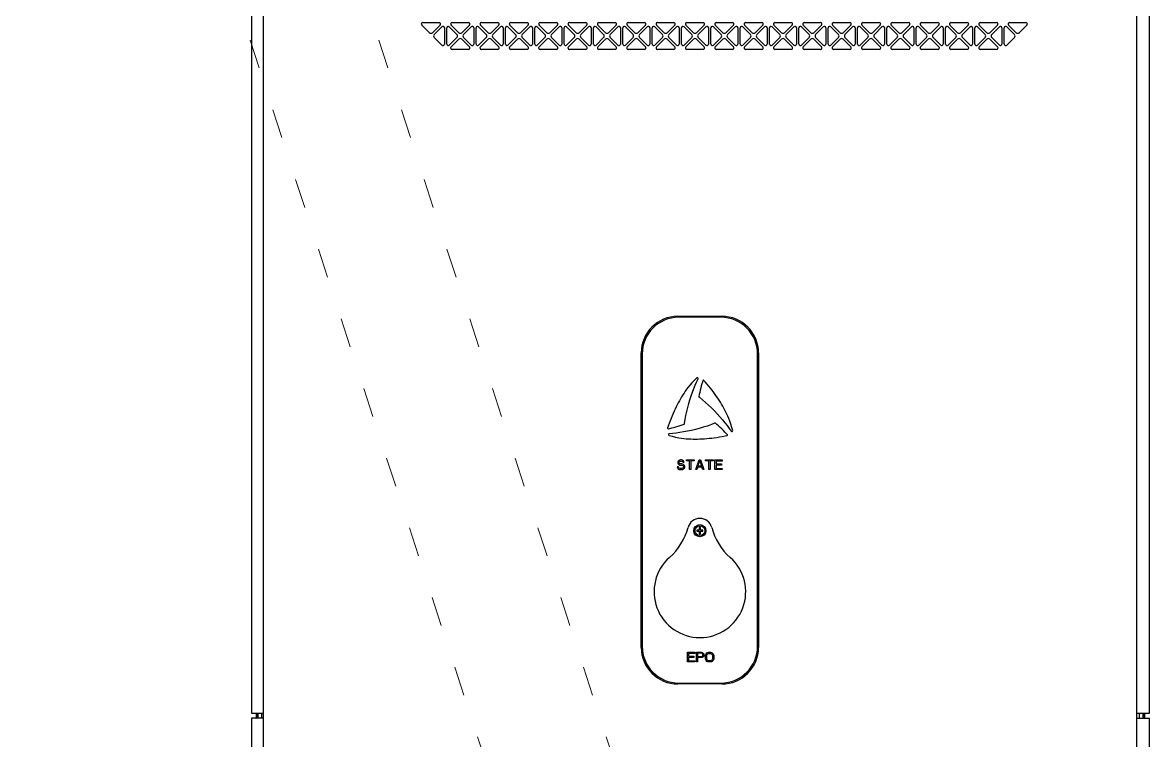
# Model space of a CAD drawing. Extents: x 59521 to 184406, y -1257 to 56672.
# Drawn here: x 68149 to 69070, y 19152 to 19740 of the extents above; entities that cross this region are included whole.
import ezdxf

# ---------------------------------------------------------------- set-up
doc = ezdxf.new("R2010")
doc.units = 0
doc.header["$MEASUREMENT"] = 0
doc.linetypes.add('ACAD_ISO03W100', pattern=[30, 12, -18])
doc.layers.get('0').update_dxf_attribs({"linetype": 'CONTINUOUS'})
for name, color, linetype in [('2401-01089_0', 7, 'CONTINUOUS'), ('4208-10637_0', 7, 'CONTINUOUS'), ('4208-10658_0', 7, 'CONTINUOUS'), ('4212-KH011_041_0', 7, 'CONTINUOUS'), ('4212-KH012_041_0', 7, 'CONTINUOUS'), ('4215-12653_3_0', 7, 'CONTINUOUS'), ('4215-12655_1_0', 7, 'CONTINUOUS'), ('4215-12661_1_0', 7, 'CONTINUOUS'), ('WANGKONG_0', 7, 'CONTINUOUS')]:
    doc.layers.add(name, color=color, linetype=linetype)
doc.layers.add('THICK', color=7, linetype='CONTINUOUS', lineweight=0)

# ---------------------------------------------------------------- blocks, each defined once
blk = doc.blocks.new('ju77')
at = {"layer": '2401-01089_0', "color": 87, "linetype": 'Continuous'}
for p, q in [((-42.54, -404.5), (-42.54, -405.5)), ((-40.54, -404.5), (-42.54, -404.5)), ((-42.54, -405.5), (-40.54, -405.5)), ((-40.54, -402.5), (-40.54, -404.5)), ((-39.54, -402.5), (-40.54, -402.5)), ((-40.54, -405.5), (-40.54, -407.5)), ((-39.54, -404.5), (-39.54, -402.5)), ((-37.54, -404.5), (-39.54, -404.5)), ((-39.54, -407.5), (-39.54, -405.5)), ((-39.54, -405.5), (-37.54, -405.5)), ((-37.54, -405.5), (-37.54, -404.5)), ((-40.54, -407.5), (-39.54, -407.5))]:
    blk.add_line(p, q, dxfattribs=at)
for radius in [5, 4]:
    blk.add_circle((-40.04, -405), radius, dxfattribs=at)
at = {"layer": '4208-10637_0', "color": 87, "linetype": 'Continuous'}
for centre, radius, start, end in [((-40.04, -405), 10, 15.03298, 164.96702), ((-97.99, -389.44), 50, 311.47146, 344.96702), ((17.91, -389.44), 50, 195.03298, 228.52854), ((-40.04, -455), 37.5, 131.47146, 48.52854)]:
    blk.add_arc(centre, radius, start, end, dxfattribs=at)
at = {"layer": '4208-10658_0', "color": 87, "linetype": 'Continuous'}
for p, q in [((-22.84, -230.3), (-57.24, -230.3)), ((-87.24, -260.3), (-87.24, -499.7)), ((7.16, -499.7), (7.16, -260.3)), ((-46.53, -283.88), (-48.24, -285.83)), ((-44.55, -281.84), (-46.53, -283.88)), ((-42.58, -280), (-44.55, -281.84)), ((-43.86, -285.92), (-42.7, -283.3)), ((-42.7, -283.3), (-41.51, -280.82)), ((-38.38, -284.85), (-38.85, -286.54)), ((-37.91, -283.3), (-38.38, -284.85)), ((-37.55, -282.17), (-37.91, -283.3)), ((-35.65, -283.2), (-36.69, -282)), ((-34.17, -284.95), (-35.65, -283.2)), ((-32.73, -286.68), (-34.17, -284.95)), ((-54, -293.87), (-54.96, -295.42)), ((-53.01, -292.33), (-54, -293.87)), ((-51.97, -290.79), (-53.01, -292.33)), ((-50.87, -289.23), (-51.97, -290.79)), ((-49.65, -287.6), (-50.87, -289.23)), ((-48.24, -285.83), (-49.65, -287.6)), ((-48.18, -297.84), (-47.17, -294.71)), ((-47.17, -294.71), (-46.1, -291.64)), ((-46.1, -291.64), (-45, -288.72)), ((-45, -288.72), (-43.86, -285.92)), ((-40.53, -293.65), (-40.81, -295.09)), ((-40.15, -291.85), (-40.53, -293.65)), ((-39.74, -290.07), (-40.15, -291.85)), ((-39.31, -288.28), (-39.74, -290.07)), ((-38.85, -286.54), (-39.31, -288.28)), ((-31.36, -288.39), (-32.73, -286.68)), ((-30.03, -290.08), (-31.36, -288.39)), ((-28.76, -291.75), (-30.03, -290.08)), ((-27.55, -293.4), (-28.76, -291.75)), ((-26.38, -295.03), (-27.55, -293.4)), ((-59.43, -303.64), (-60.28, -305.41)), ((-58.57, -301.91), (-59.43, -303.64)), ((-57.7, -300.23), (-58.57, -301.91)), ((-56.81, -298.59), (-57.7, -300.23)), ((-55.89, -296.99), (-56.81, -298.59)), ((-54.96, -295.42), (-55.89, -296.99)), ((-49.98, -304.22), (-49.12, -301.02)), ((-49.12, -301.02), (-48.18, -297.84)), ((-40.63, -295.58), (-40.32, -295.83)), ((-40.32, -295.83), (-37.85, -297.85)), ((-37.85, -297.85), (-35.35, -300)), ((-35.35, -300), (-32.92, -302.23)), ((-32.92, -302.23), (-30.5, -304.55)), ((-25.27, -296.65), (-26.38, -295.03)), ((-24.21, -298.26), (-25.27, -296.65)), ((-23.19, -299.86), (-24.21, -298.26)), ((-22.22, -301.45), (-23.19, -299.86)), ((-21.28, -303.04), (-22.22, -301.45)), ((-20.39, -304.64), (-21.28, -303.04)), ((-63.54, -313.04), (-64.34, -315.08)), ((-62.74, -311.05), (-63.54, -313.04)), ((-61.93, -309.12), (-62.74, -311.05)), ((-61.11, -307.24), (-61.93, -309.12)), ((-60.28, -305.41), (-61.11, -307.24)), ((-52.11, -313.93), (-51.49, -310.7)), ((-51.49, -310.7), (-50.78, -307.47)), ((-50.78, -307.47), (-49.98, -304.22)), ((-30.5, -304.55), (-28.16, -306.89)), ((-28.16, -306.89), (-25.88, -309.29)), ((-25.88, -309.29), (-23.67, -311.73)), ((-23.67, -311.73), (-21.54, -314.2)), ((-19.53, -306.24), (-20.39, -304.64)), ((-18.69, -307.87), (-19.53, -306.24)), ((-17.87, -309.54), (-18.69, -307.87)), ((-17.07, -311.27), (-17.87, -309.54)), ((-16.27, -313.14), (-17.07, -311.27)), ((-15.45, -315.25), (-16.27, -313.14)), ((-65.89, -319.35), (-66.41, -320.85)), ((-65.12, -317.19), (-65.89, -319.35)), ((-65.83, -321.51), (-64.68, -321.26)), ((-64.34, -315.08), (-65.12, -317.19)), ((-64.68, -321.26), (-63.1, -320.89)), ((-63.1, -320.89), (-61.4, -320.45)), ((-61.4, -320.45), (-59.67, -319.98)), ((-59.67, -319.98), (-57.9, -319.46)), ((-57.9, -319.46), (-56.15, -318.93)), ((-56.15, -318.93), (-54.4, -318.35)), ((-54.4, -318.35), (-53.01, -317.87)), ((-52.68, -317.47), (-52.62, -317.08)), ((-52.62, -317.08), (-52.11, -313.93)), ((-43.72, -322.1), (-46.95, -322.88)), ((-40.53, -321.26), (-43.72, -322.1)), ((-37.31, -320.32), (-40.53, -321.26)), ((-34.16, -319.32), (-37.31, -320.32)), ((-31.05, -318.24), (-34.16, -319.32)), ((-28.07, -317.11), (-31.05, -318.24)), ((-27.7, -316.96), (-28.07, -317.11)), ((-26.07, -318.01), (-27.18, -317.05)), ((-24.7, -319.24), (-26.07, -318.01)), ((-23.36, -320.49), (-24.7, -319.24)), ((-22.03, -321.76), (-23.36, -320.49)), ((-20.76, -323.02), (-22.03, -321.76)), ((-21.54, -314.2), (-19.57, -316.6)), ((-19.57, -316.6), (-17.71, -319)), ((-17.71, -319), (-16.02, -321.31)), ((-16.02, -321.31), (-14.47, -323.58)), ((-14.61, -317.71), (-15.45, -315.25)), ((-13.84, -320.44), (-14.61, -317.71)), ((-13.22, -323.06), (-13.84, -320.44)), ((-65.2, -326.96), (-62.62, -327.74)), ((-62.28, -325.41), (-65.03, -325.62)), ((-62.62, -327.74), (-59.86, -328.43)), ((-59.44, -325.1), (-62.28, -325.41)), ((-59.86, -328.43), (-57.32, -328.94)), ((-56.43, -324.69), (-59.44, -325.1)), ((-57.32, -328.94), (-55.08, -329.28)), ((-53.36, -324.18), (-56.43, -324.69)), ((-55.08, -329.28), (-53.06, -329.52)), ((-50.16, -323.58), (-53.36, -324.18)), ((-53.06, -329.52), (-51.16, -329.69)), ((-51.16, -329.69), (-49.31, -329.82)), ((-46.95, -322.88), (-50.16, -323.58)), ((-49.31, -329.82), (-47.48, -329.91)), ((-47.48, -329.91), (-45.66, -329.96)), ((-45.66, -329.96), (-43.83, -329.99)), ((-43.83, -329.99), (-41.98, -329.98)), ((-41.98, -329.98), (-40.12, -329.93)), ((-40.12, -329.93), (-38.23, -329.85)), ((-38.23, -329.85), (-36.3, -329.73)), ((-36.3, -329.73), (-34.34, -329.57)), ((-34.34, -329.57), (-32.34, -329.38)), ((-32.34, -329.38), (-30.31, -329.15)), ((-30.31, -329.15), (-28.23, -328.89)), ((-28.23, -328.89), (-26.1, -328.59)), ((-26.1, -328.59), (-23.94, -328.25)), ((-23.94, -328.25), (-21.72, -327.88)), ((-21.72, -327.88), (-19.46, -327.47)), ((-19.53, -324.28), (-20.76, -323.02)), ((-18.42, -325.46), (-19.53, -324.28)), ((-19.46, -327.47), (-17.9, -327.16)), ((-17.63, -326.34), (-18.42, -325.46)), ((-57.91, -348.19), (-58.08, -348.87)), ((-58.08, -348.87), (-58.08, -349.55)), ((-58.08, -349.55), (-57.91, -350.23)), ((-57.25, -347.51), (-57.91, -348.19)), ((-57.91, -350.23), (-57.25, -350.91)), ((-56.58, -347.17), (-57.25, -347.51)), ((-57.08, -349.04), (-56.91, -348.53)), ((-57.08, -349.38), (-57.08, -349.04)), ((-56.91, -349.89), (-57.08, -349.38)), ((-56.91, -348.53), (-56.41, -348.19)), ((-56.41, -350.23), (-56.91, -349.89)), ((-55.91, -347), (-56.58, -347.17)), ((-56.41, -348.19), (-55.91, -348.02)), ((-55.91, -350.4), (-56.41, -350.23)), ((-55.08, -347), (-55.91, -347)), ((-55.91, -348.02), (-54.91, -348.02)), ((-54.25, -347.17), (-55.08, -347)), ((-54.91, -348.02), (-54.41, -348.19)), ((-54.41, -348.19), (-54.08, -348.53)), ((-53.58, -347.68), (-54.25, -347.17)), ((-54.08, -348.53), (-53.91, -348.87)), ((-53.91, -348.87), (-52.91, -348.87)), ((-53.08, -348.36), (-53.58, -347.68)), ((-52.91, -348.87), (-53.08, -348.36)), ((-51.08, -347.85), (-51.08, -347)), ((-51.08, -347), (-44.75, -347)), ((-48.41, -347.85), (-51.08, -347.85)), ((-48.41, -355), (-48.41, -347.85)), ((-47.41, -347.85), (-47.41, -355)), ((-44.75, -347.85), (-47.41, -347.85)), ((-44.75, -347), (-44.75, -347.85)), ((-43.41, -355), (-40.75, -347)), ((-41.58, -352.28), (-40.08, -347.68)), ((-40.75, -347), (-39.41, -347)), ((-40.08, -347.68), (-38.58, -352.28)), ((-39.41, -347), (-36.75, -355)), ((-35.41, -347.85), (-35.41, -347)), ((-35.41, -347), (-29.08, -347)), ((-32.75, -347.85), (-35.41, -347.85)), ((-32.75, -355), (-32.75, -347.85)), ((-31.75, -347.85), (-31.75, -355)), ((-29.08, -347.85), (-31.75, -347.85)), ((-29.08, -347), (-29.08, -347.85)), ((-27.75, -355), (-27.75, -347)), ((-27.75, -347), (-21.75, -347)), ((-26.75, -348.02), (-26.75, -350.23)), ((-21.75, -348.02), (-26.75, -348.02)), ((-26.75, -350.23), (-22.41, -350.23)), ((-22.41, -350.23), (-22.41, -351.26)), ((-21.75, -347), (-21.75, -348.02)), ((-58.58, -352.79), (-58.41, -353.47)), ((-57.58, -352.79), (-58.58, -352.79)), ((-58.41, -353.47), (-57.91, -354.32)), ((-57.91, -354.32), (-57.08, -354.83)), ((-57.41, -353.3), (-57.58, -352.79)), ((-56.91, -353.81), (-57.41, -353.3)), ((-57.25, -350.91), (-56.58, -351.26)), ((-57.08, -354.83), (-56.25, -355)), ((-56.25, -353.98), (-56.91, -353.81)), ((-56.58, -351.26), (-55.91, -351.43)), ((-54.91, -353.98), (-56.25, -353.98)), ((-56.25, -355), (-54.91, -355)), ((-54.91, -350.4), (-55.91, -350.4)), ((-55.91, -351.43), (-54.91, -351.43)), ((-54.08, -350.57), (-54.91, -350.4)), ((-54.91, -351.43), (-54.25, -351.6)), ((-54.25, -353.81), (-54.91, -353.98)), ((-54.91, -355), (-54.08, -354.83)), ((-54.25, -351.6), (-53.75, -351.94)), ((-53.75, -353.47), (-54.25, -353.81)), ((-53.41, -350.91), (-54.08, -350.57)), ((-54.08, -354.83), (-53.41, -354.49)), ((-53.75, -351.94), (-53.41, -352.45)), ((-53.41, -352.96), (-53.75, -353.47)), ((-52.75, -351.6), (-53.41, -350.91)), ((-53.41, -352.45), (-53.41, -352.96)), ((-53.41, -354.49), (-52.75, -353.81)), ((-52.41, -352.28), (-52.75, -351.6)), ((-52.75, -353.81), (-52.41, -353.13)), ((-52.41, -353.13), (-52.41, -352.28)), ((-47.41, -355), (-48.41, -355)), ((-42.41, -355), (-43.41, -355)), ((-41.75, -352.96), (-42.41, -355)), ((-38.41, -352.96), (-41.75, -352.96)), ((-38.58, -352.28), (-41.58, -352.28)), ((-37.75, -355), (-38.41, -352.96)), ((-36.75, -355), (-37.75, -355)), ((-31.75, -355), (-32.75, -355)), ((-21.75, -355), (-27.75, -355)), ((-26.75, -351.26), (-26.75, -353.98)), ((-22.41, -351.26), (-26.75, -351.26)), ((-26.75, -353.98), (-21.75, -353.98)), ((-21.75, -353.98), (-21.75, -355)), ((-50.24, -512.5), (-50.24, -504.5)), ((-50.24, -504.5), (-44.24, -504.5)), ((-49.24, -505.52), (-49.24, -507.73)), ((-44.24, -505.52), (-49.24, -505.52)), ((-44.24, -504.5), (-44.24, -505.52)), ((-42.91, -512.5), (-42.91, -504.5)), ((-42.91, -504.5), (-38.91, -504.5)), ((-41.91, -505.35), (-41.91, -507.9)), ((-38.74, -505.35), (-41.91, -505.35)), ((-38.91, -504.5), (-38.07, -504.67)), ((-38.24, -505.52), (-38.74, -505.35)), ((-37.91, -505.86), (-38.24, -505.52)), ((-38.07, -504.67), (-37.41, -505.18)), ((-37.74, -506.37), (-37.91, -505.86)), ((-37.91, -507.39), (-37.74, -506.88)), ((-37.74, -506.88), (-37.74, -506.37)), ((-37.41, -505.18), (-36.91, -505.86)), ((-36.91, -505.86), (-36.74, -506.37)), ((-36.74, -506.37), (-36.74, -507.05)), ((-35.41, -507.22), (-35.24, -506.37)), ((-35.24, -506.37), (-34.91, -505.69)), ((-34.91, -505.69), (-34.24, -505.01)), ((-34.41, -507.22), (-34.24, -506.54)), ((-34.24, -505.01), (-33.57, -504.67)), ((-34.24, -506.54), (-33.91, -506.03)), ((-33.91, -506.03), (-33.41, -505.69)), ((-33.57, -504.67), (-32.74, -504.5)), ((-33.41, -505.69), (-32.74, -505.52)), ((-32.74, -504.5), (-31.41, -504.5)), ((-32.74, -505.52), (-31.41, -505.52)), ((-31.41, -504.5), (-30.57, -504.67)), ((-31.41, -505.52), (-30.74, -505.69)), ((-30.74, -505.69), (-30.24, -506.03)), ((-30.57, -504.67), (-29.91, -505.01)), ((-30.24, -506.03), (-29.91, -506.54)), ((-29.91, -505.01), (-29.24, -505.69)), ((-29.91, -506.54), (-29.74, -507.22)), ((-29.24, -505.69), (-28.91, -506.37)), ((-28.91, -506.37), (-28.74, -507.22)), ((-44.24, -512.5), (-50.24, -512.5)), ((-49.24, -507.73), (-44.91, -507.73)), ((-49.24, -508.76), (-49.24, -511.48)), ((-44.91, -508.76), (-49.24, -508.76)), ((-49.24, -511.48), (-44.24, -511.48)), ((-44.91, -507.73), (-44.91, -508.76)), ((-44.24, -511.48), (-44.24, -512.5)), ((-41.91, -512.5), (-42.91, -512.5)), ((-41.91, -507.9), (-38.74, -507.9)), ((-41.91, -508.93), (-41.91, -512.5)), ((-38.91, -508.93), (-41.91, -508.93)), ((-38.07, -508.76), (-38.91, -508.93)), ((-38.74, -507.9), (-38.24, -507.73)), ((-38.24, -507.73), (-37.91, -507.39)), ((-37.41, -508.24), (-38.07, -508.76)), ((-36.91, -507.56), (-37.41, -508.24)), ((-36.74, -507.05), (-36.91, -507.56)), ((-35.41, -509.78), (-35.41, -507.22)), ((-35.24, -510.63), (-35.41, -509.78)), ((-34.91, -511.31), (-35.24, -510.63)), ((-34.24, -511.99), (-34.91, -511.31)), ((-34.41, -509.78), (-34.41, -507.22)), ((-34.24, -510.46), (-34.41, -509.78)), ((-33.91, -510.97), (-34.24, -510.46)), ((-33.57, -512.33), (-34.24, -511.99)), ((-33.41, -511.31), (-33.91, -510.97)), ((-32.74, -512.5), (-33.57, -512.33)), ((-32.74, -511.48), (-33.41, -511.31)), ((-31.41, -511.48), (-32.74, -511.48)), ((-31.41, -512.5), (-32.74, -512.5)), ((-30.74, -511.31), (-31.41, -511.48)), ((-30.57, -512.33), (-31.41, -512.5)), ((-30.24, -510.97), (-30.74, -511.31)), ((-29.91, -511.99), (-30.57, -512.33)), ((-29.91, -510.46), (-30.24, -510.97)), ((-29.74, -509.78), (-29.91, -510.46)), ((-29.24, -511.31), (-29.91, -511.99)), ((-29.74, -507.22), (-29.74, -509.78)), ((-28.91, -510.63), (-29.24, -511.31)), ((-28.74, -509.78), (-28.91, -510.63)), ((-28.74, -507.22), (-28.74, -509.78)), ((-57.24, -529.7), (-22.84, -529.7))]:
    blk.add_line(p, q, dxfattribs=at)
for centre, radius, start, end in [((-57.24, -260.3), 30, 90, 180), ((-22.84, -260.3), 30, 0, 90), ((-42.12, -280.51), 0.689, 333.28431, 132.00134), ((-37.07, -282.33), 0.5, 40.99502, 162.07307), ((-40.32, -295.19), 0.5, 169.13213, 231.63867), ((-65.94, -321.02), 0.5, 160.99502, 282.07307), ((-53.17, -317.4), 0.5, 289.13213, 351.63867), ((-27.51, -317.43), 0.5, 49.13213, 111.63867), ((-64.99, -326.3), 0.689, 93.28431, 252.00134), ((-18, -326.67), 0.5, 280.99502, 42.07307), ((-13.89, -323.21), 0.689, 213.28431, 12.00134), ((-57.24, -499.7), 30, 180, 270), ((-22.84, -499.7), 30, 270, 0)]:
    blk.add_arc(centre, radius, start, end, dxfattribs=at)
at = {"layer": '4212-KH011_041_0', "color": 87, "linetype": 'Continuous'}
for p, q in [((-401.54, -554.5), (-401.54, -558.5)), ((-398.54, -554.5), (-398.54, -558.5))]:
    blk.add_line(p, q, dxfattribs=at)
at = {"layer": '4212-KH012_041_0', "color": 87, "linetype": 'Continuous'}
for p, q in [((319.46, -558.5), (319.46, -554.5)), ((322.46, -558.5), (322.46, -554.5))]:
    blk.add_line(p, q, dxfattribs=at)
at = {"layer": '4215-12653_3_0', "color": 87, "linetype": 'Continuous'}
for p, q in [((-406.74, -558.5), (-406.74, -1554)), ((-397.04, -558.5), (-406.74, -558.5)), ((-402.94, -554.5), (-402.94, -558.3)), ((-401.74, -554.5), (-401.74, -558.3)), ((316.96, -558.5), (327.66, -558.5)), ((322.66, -558.3), (322.66, -554.5)), ((323.86, -558.3), (323.86, -554.5)), ((327.66, -1554), (327.66, -558.5))]:
    blk.add_line(p, q, dxfattribs=at)
for centre, radius, start, end in [((-403.14, -558.3), 0.2, 270, 0), ((-403.14, -558.3), 1.4, 351.77795, 0), ((324.06, -558.3), 1.4, 180, 188.22205), ((324.06, -558.3), 0.2, 180, 270)]:
    blk.add_arc(centre, radius, start, end, dxfattribs=at)
at = {"layer": '4215-12655_1_0', "color": 87, "linetype": 'Continuous'}
for p, q in [((-406.74, 457.6), (-406.74, -554.5)), ((327.66, -554.5), (327.66, 457.6)), ((-406.74, -554.5), (-397.04, -554.5)), ((316.96, -554.5), (327.66, -554.5))]:
    blk.add_line(p, q, dxfattribs=at)
at = {"layer": '4215-12661_1_0', "color": 87, "linetype": 'Continuous'}
for p, q in [((-397.04, -1554), (-397.04, 459)), ((316.96, 459), (316.96, -1554)), ((-58.04, -229.5), (-22.04, -229.5)), ((-88.04, -500.5), (-88.04, -259.5)), ((7.96, -259.5), (7.96, -500.5)), ((-22.04, -530.5), (-58.04, -530.5))]:
    blk.add_line(p, q, dxfattribs=at)
for centre, start, end in [((-58.04, -259.5), 90, 180), ((-22.04, -259.5), 0, 90), ((-58.04, -500.5), 180, 270), ((-22.04, -500.5), 270, 0)]:
    blk.add_arc(centre, 30, start, end, dxfattribs=at)
at = {"layer": 'WANGKONG_0', "color": 87, "linetype": 'Continuous'}
for p, q in [((-266.73, 11), (-253.35, 11)), ((-242.73, 11), (-229.35, 11)), ((-218.73, 11), (-205.35, 11)), ((-194.73, 11), (-181.35, 11)), ((-170.73, 11), (-157.35, 11)), ((-146.73, 11), (-133.35, 11)), ((-122.73, 11), (-109.35, 11)), ((-98.73, 11), (-85.35, 11)), ((-74.73, 11), (-61.35, 11)), ((-50.73, 11), (-37.35, 11)), ((-26.73, 11), (-13.35, 11)), ((-2.73, 11), (10.65, 11)), ((21.27, 11), (34.65, 11)), ((45.27, 11), (58.65, 11)), ((69.27, 11), (82.65, 11)), ((93.27, 11), (106.65, 11)), ((117.27, 11), (130.65, 11)), ((141.27, 11), (154.65, 11)), ((165.27, 11), (178.65, 11)), ((189.27, 11), (202.65, 11)), ((213.27, 11), (226.65, 11)), ((-261.31, 2.69), (-267.58, 8.95)), ((-252.5, 8.95), (-258.77, 2.69)), ((-257.35, 1.27), (-251.09, 7.54)), ((-249.04, 6.69), (-249.04, -6.69)), ((-247.04, -6.69), (-247.04, 6.69)), ((-244.99, 7.54), (-238.73, 1.27)), ((-237.31, 2.69), (-243.58, 8.95)), ((-228.5, 8.95), (-234.77, 2.69)), ((-233.35, 1.27), (-227.09, 7.54)), ((-225.04, 6.69), (-225.04, -6.69)), ((-223.04, -6.69), (-223.04, 6.69)), ((-220.99, 7.54), (-214.73, 1.27)), ((-213.31, 2.69), (-219.58, 8.95)), ((-204.5, 8.95), (-210.77, 2.69)), ((-209.35, 1.27), (-203.09, 7.54)), ((-201.04, 6.69), (-201.04, -6.69)), ((-199.04, -6.69), (-199.04, 6.69)), ((-196.99, 7.54), (-190.73, 1.27)), ((-189.31, 2.69), (-195.58, 8.95)), ((-180.5, 8.95), (-186.77, 2.69)), ((-185.35, 1.27), (-179.09, 7.54)), ((-177.04, 6.69), (-177.04, -6.69)), ((-175.04, -6.69), (-175.04, 6.69)), ((-172.99, 7.54), (-166.73, 1.27)), ((-165.31, 2.69), (-171.58, 8.95)), ((-156.5, 8.95), (-162.77, 2.69)), ((-161.35, 1.27), (-155.09, 7.54)), ((-153.04, 6.69), (-153.04, -6.69)), ((-151.04, -6.69), (-151.04, 6.69)), ((-148.99, 7.54), (-142.73, 1.27)), ((-141.31, 2.69), (-147.58, 8.95)), ((-132.5, 8.95), (-138.77, 2.69)), ((-137.35, 1.27), (-131.09, 7.54)), ((-129.04, 6.69), (-129.04, -6.69)), ((-127.04, -6.69), (-127.04, 6.69)), ((-124.99, 7.54), (-118.73, 1.27)), ((-117.31, 2.69), (-123.58, 8.95)), ((-108.5, 8.95), (-114.77, 2.69)), ((-113.35, 1.27), (-107.09, 7.54)), ((-105.04, 6.69), (-105.04, -6.69)), ((-103.04, -6.69), (-103.04, 6.69)), ((-100.99, 7.54), (-94.73, 1.27)), ((-93.31, 2.69), (-99.58, 8.95)), ((-84.5, 8.95), (-90.77, 2.69)), ((-89.35, 1.27), (-83.09, 7.54)), ((-81.04, 6.69), (-81.04, -6.69)), ((-79.04, -6.69), (-79.04, 6.69)), ((-76.99, 7.54), (-70.73, 1.27)), ((-69.31, 2.69), (-75.58, 8.95)), ((-60.5, 8.95), (-66.77, 2.69)), ((-65.35, 1.27), (-59.09, 7.54)), ((-57.04, 6.69), (-57.04, -6.69)), ((-55.04, -6.69), (-55.04, 6.69)), ((-52.99, 7.54), (-46.73, 1.27)), ((-45.31, 2.69), (-51.58, 8.95)), ((-36.5, 8.95), (-42.77, 2.69)), ((-41.35, 1.27), (-35.09, 7.54)), ((-33.04, 6.69), (-33.04, -6.69)), ((-31.04, -6.69), (-31.04, 6.69)), ((-28.99, 7.54), (-22.73, 1.27)), ((-21.31, 2.69), (-27.58, 8.95)), ((-12.5, 8.95), (-18.77, 2.69)), ((-17.35, 1.27), (-11.09, 7.54)), ((-9.04, 6.69), (-9.04, -6.69)), ((-7.04, -6.69), (-7.04, 6.69)), ((-4.99, 7.54), (1.27, 1.27)), ((2.69, 2.69), (-3.58, 8.95)), ((11.5, 8.95), (5.23, 2.69)), ((6.65, 1.27), (12.91, 7.54)), ((14.96, 6.69), (14.96, -6.69)), ((16.96, -6.69), (16.96, 6.69)), ((19.01, 7.54), (25.27, 1.27)), ((26.69, 2.69), (20.42, 8.95)), ((35.5, 8.95), (29.23, 2.69)), ((30.65, 1.27), (36.91, 7.54)), ((38.96, 6.69), (38.96, -6.69)), ((40.96, -6.69), (40.96, 6.69)), ((43.01, 7.54), (49.27, 1.27)), ((50.69, 2.69), (44.42, 8.95)), ((59.5, 8.95), (53.23, 2.69)), ((54.65, 1.27), (60.91, 7.54)), ((62.96, 6.69), (62.96, -6.69)), ((64.96, -6.69), (64.96, 6.69)), ((67.01, 7.54), (73.27, 1.27)), ((74.69, 2.69), (68.42, 8.95)), ((83.5, 8.95), (77.23, 2.69)), ((78.65, 1.27), (84.91, 7.54)), ((86.96, 6.69), (86.96, -6.69)), ((88.96, -6.69), (88.96, 6.69)), ((91.01, 7.54), (97.27, 1.27)), ((98.69, 2.69), (92.42, 8.95)), ((107.5, 8.95), (101.23, 2.69)), ((102.65, 1.27), (108.91, 7.54)), ((110.96, 6.69), (110.96, -6.69)), ((112.96, -6.69), (112.96, 6.69)), ((115.01, 7.54), (121.27, 1.27)), ((122.69, 2.69), (116.42, 8.95)), ((131.5, 8.95), (125.23, 2.69)), ((126.65, 1.27), (132.91, 7.54)), ((134.96, 6.69), (134.96, -6.69)), ((136.96, -6.69), (136.96, 6.69)), ((139.01, 7.54), (145.27, 1.27)), ((146.69, 2.69), (140.42, 8.95)), ((155.5, 8.95), (149.23, 2.69)), ((150.65, 1.27), (156.91, 7.54)), ((158.96, 6.69), (158.96, -6.69)), ((160.96, -6.69), (160.96, 6.69)), ((163.01, 7.54), (169.27, 1.27)), ((170.69, 2.69), (164.42, 8.95)), ((179.5, 8.95), (173.23, 2.69)), ((174.65, 1.27), (180.91, 7.54)), ((182.96, 6.69), (182.96, -6.69)), ((184.96, -6.69), (184.96, 6.69)), ((187.01, 7.54), (193.27, 1.27)), ((194.69, 2.69), (188.42, 8.95)), ((203.5, 8.95), (197.23, 2.69)), ((198.65, 1.27), (204.91, 7.54)), ((206.96, 6.69), (206.96, -6.69)), ((208.96, -6.69), (208.96, 6.69)), ((211.01, 7.54), (217.27, 1.27)), ((218.69, 2.69), (212.42, 8.95)), ((227.5, 8.95), (221.23, 2.69)), ((-251.09, -7.54), (-257.35, -1.27)), ((-238.73, -1.27), (-244.99, -7.54)), ((-243.58, -8.95), (-237.31, -2.69)), ((-234.77, -2.69), (-228.5, -8.95)), ((-227.09, -7.54), (-233.35, -1.27)), ((-214.73, -1.27), (-220.99, -7.54)), ((-219.58, -8.95), (-213.31, -2.69)), ((-210.77, -2.69), (-204.5, -8.95)), ((-203.09, -7.54), (-209.35, -1.27)), ((-190.73, -1.27), (-196.99, -7.54)), ((-195.58, -8.95), (-189.31, -2.69)), ((-186.77, -2.69), (-180.5, -8.95)), ((-179.09, -7.54), (-185.35, -1.27)), ((-166.73, -1.27), (-172.99, -7.54)), ((-171.58, -8.95), (-165.31, -2.69)), ((-162.77, -2.69), (-156.5, -8.95)), ((-155.09, -7.54), (-161.35, -1.27)), ((-142.73, -1.27), (-148.99, -7.54)), ((-147.58, -8.95), (-141.31, -2.69)), ((-138.77, -2.69), (-132.5, -8.95)), ((-131.09, -7.54), (-137.35, -1.27)), ((-118.73, -1.27), (-124.99, -7.54)), ((-123.58, -8.95), (-117.31, -2.69)), ((-114.77, -2.69), (-108.5, -8.95)), ((-107.09, -7.54), (-113.35, -1.27)), ((-94.73, -1.27), (-100.99, -7.54)), ((-99.58, -8.95), (-93.31, -2.69)), ((-90.77, -2.69), (-84.5, -8.95)), ((-83.09, -7.54), (-89.35, -1.27)), ((-70.73, -1.27), (-76.99, -7.54)), ((-75.58, -8.95), (-69.31, -2.69)), ((-66.77, -2.69), (-60.5, -8.95)), ((-59.09, -7.54), (-65.35, -1.27)), ((-46.73, -1.27), (-52.99, -7.54)), ((-51.58, -8.95), (-45.31, -2.69)), ((-42.77, -2.69), (-36.5, -8.95)), ((-35.09, -7.54), (-41.35, -1.27)), ((-22.73, -1.27), (-28.99, -7.54)), ((-27.58, -8.95), (-21.31, -2.69)), ((-18.77, -2.69), (-12.5, -8.95)), ((-11.09, -7.54), (-17.35, -1.27)), ((1.27, -1.27), (-4.99, -7.54)), ((-3.58, -8.95), (2.69, -2.69)), ((5.23, -2.69), (11.5, -8.95)), ((12.91, -7.54), (6.65, -1.27)), ((25.27, -1.27), (19.01, -7.54)), ((20.42, -8.95), (26.69, -2.69)), ((29.23, -2.69), (35.5, -8.95)), ((36.91, -7.54), (30.65, -1.27)), ((49.27, -1.27), (43.01, -7.54)), ((44.42, -8.95), (50.69, -2.69)), ((53.23, -2.69), (59.5, -8.95)), ((60.91, -7.54), (54.65, -1.27)), ((73.27, -1.27), (67.01, -7.54)), ((68.42, -8.95), (74.69, -2.69)), ((77.23, -2.69), (83.5, -8.95)), ((84.91, -7.54), (78.65, -1.27)), ((97.27, -1.27), (91.01, -7.54)), ((92.42, -8.95), (98.69, -2.69)), ((101.23, -2.69), (107.5, -8.95)), ((108.91, -7.54), (102.65, -1.27)), ((121.27, -1.27), (115.01, -7.54)), ((116.42, -8.95), (122.69, -2.69)), ((125.23, -2.69), (131.5, -8.95)), ((132.91, -7.54), (126.65, -1.27)), ((145.27, -1.27), (139.01, -7.54)), ((140.42, -8.95), (146.69, -2.69)), ((149.23, -2.69), (155.5, -8.95)), ((156.91, -7.54), (150.65, -1.27)), ((169.27, -1.27), (163.01, -7.54)), ((164.42, -8.95), (170.69, -2.69)), ((173.23, -2.69), (179.5, -8.95)), ((180.91, -7.54), (174.65, -1.27)), ((193.27, -1.27), (187.01, -7.54)), ((188.42, -8.95), (194.69, -2.69)), ((197.23, -2.69), (203.5, -8.95)), ((204.91, -7.54), (198.65, -1.27)), ((217.27, -1.27), (211.01, -7.54)), ((-229.35, -11), (-242.73, -11)), ((-205.35, -11), (-218.73, -11)), ((-181.35, -11), (-194.73, -11)), ((-157.35, -11), (-170.73, -11)), ((-133.35, -11), (-146.73, -11)), ((-109.35, -11), (-122.73, -11)), ((-85.35, -11), (-98.73, -11)), ((-61.35, -11), (-74.73, -11)), ((-37.35, -11), (-50.73, -11)), ((-13.35, -11), (-26.73, -11)), ((10.65, -11), (-2.73, -11)), ((34.65, -11), (21.27, -11)), ((58.65, -11), (45.27, -11)), ((82.65, -11), (69.27, -11)), ((106.65, -11), (93.27, -11)), ((130.65, -11), (117.27, -11)), ((154.65, -11), (141.27, -11)), ((178.65, -11), (165.27, -11)), ((202.65, -11), (189.27, -11))]:
    blk.add_line(p, q, dxfattribs=at)
for centre, radius, start, end in [((-266.73, 9.8), 1.2, 90, 225), ((-253.35, 9.8), 1.2, 315, 90), ((-242.73, 9.8), 1.2, 90, 225), ((-229.35, 9.8), 1.2, 315, 90), ((-218.73, 9.8), 1.2, 90, 225), ((-205.35, 9.8), 1.2, 315, 90), ((-194.73, 9.8), 1.2, 90, 225), ((-181.35, 9.8), 1.2, 315, 90), ((-170.73, 9.8), 1.2, 90, 225), ((-157.35, 9.8), 1.2, 315, 90), ((-146.73, 9.8), 1.2, 90, 225), ((-133.35, 9.8), 1.2, 315, 90), ((-122.73, 9.8), 1.2, 90, 225), ((-109.35, 9.8), 1.2, 315, 90), ((-98.73, 9.8), 1.2, 90, 225), ((-85.35, 9.8), 1.2, 315, 90), ((-74.73, 9.8), 1.2, 90, 225), ((-61.35, 9.8), 1.2, 315, 90), ((-50.73, 9.8), 1.2, 90, 225), ((-37.35, 9.8), 1.2, 315, 90), ((-26.73, 9.8), 1.2, 90, 225), ((-13.35, 9.8), 1.2, 315, 90), ((-2.73, 9.8), 1.2, 90, 225), ((10.65, 9.8), 1.2, 315, 90), ((21.27, 9.8), 1.2, 90, 225), ((34.65, 9.8), 1.2, 315, 90), ((45.27, 9.8), 1.2, 90, 225), ((58.65, 9.8), 1.2, 315, 90), ((69.27, 9.8), 1.2, 90, 225), ((82.65, 9.8), 1.2, 315, 90), ((93.27, 9.8), 1.2, 90, 225), ((106.65, 9.8), 1.2, 315, 90), ((117.27, 9.8), 1.2, 90, 225), ((130.65, 9.8), 1.2, 315, 90), ((141.27, 9.8), 1.2, 90, 225), ((154.65, 9.8), 1.2, 315, 90), ((165.27, 9.8), 1.2, 90, 225), ((178.65, 9.8), 1.2, 315, 90), ((189.27, 9.8), 1.2, 90, 225), ((202.65, 9.8), 1.2, 315, 90), ((213.27, 9.8), 1.2, 90, 225), ((226.65, 9.8), 1.2, 315, 90), ((-260.04, 3.96), 1.8, 225, 315), ((-256.08, 0), 1.8, 135, 225), ((-250.24, 6.69), 1.2, 0, 135), ((-245.84, 6.69), 1.2, 45, 180), ((-240, 0), 1.8, 315, 45), ((-236.04, 3.96), 1.8, 225, 315), ((-232.08, 0), 1.8, 135, 225), ((-226.24, 6.69), 1.2, 0, 135), ((-221.84, 6.69), 1.2, 45, 180), ((-216, 0), 1.8, 315, 45), ((-212.04, 3.96), 1.8, 225, 315), ((-208.08, 0), 1.8, 135, 225), ((-202.24, 6.69), 1.2, 0, 135), ((-197.84, 6.69), 1.2, 45, 180), ((-192, 0), 1.8, 315, 45), ((-188.04, 3.96), 1.8, 225, 315), ((-184.08, 0), 1.8, 135, 225), ((-178.24, 6.69), 1.2, 0, 135), ((-173.84, 6.69), 1.2, 45, 180), ((-168, 0), 1.8, 315, 45), ((-164.04, 3.96), 1.8, 225, 315), ((-160.08, 0), 1.8, 135, 225), ((-154.24, 6.69), 1.2, 0, 135), ((-149.84, 6.69), 1.2, 45, 180), ((-144, 0), 1.8, 315, 45), ((-140.04, 3.96), 1.8, 225, 315), ((-136.08, 0), 1.8, 135, 225), ((-130.24, 6.69), 1.2, 0, 135), ((-125.84, 6.69), 1.2, 45, 180), ((-120, 0), 1.8, 315, 45), ((-116.04, 3.96), 1.8, 225, 315), ((-112.08, 0), 1.8, 135, 225), ((-106.24, 6.69), 1.2, 0, 135), ((-101.84, 6.69), 1.2, 45, 180), ((-96, 0), 1.8, 315, 45), ((-92.04, 3.96), 1.8, 225, 315), ((-88.08, 0), 1.8, 135, 225), ((-82.24, 6.69), 1.2, 0, 135), ((-77.84, 6.69), 1.2, 45, 180), ((-72, 0), 1.8, 315, 45), ((-68.04, 3.96), 1.8, 225, 315), ((-64.08, 0), 1.8, 135, 225), ((-58.24, 6.69), 1.2, 0, 135), ((-53.84, 6.69), 1.2, 45, 180), ((-48, 0), 1.8, 315, 45), ((-44.04, 3.96), 1.8, 225, 315), ((-40.08, 0), 1.8, 135, 225), ((-34.24, 6.69), 1.2, 0, 135), ((-29.84, 6.69), 1.2, 45, 180), ((-24, 0), 1.8, 315, 45), ((-20.04, 3.96), 1.8, 225, 315), ((-16.08, 0), 1.8, 135, 225), ((-10.24, 6.69), 1.2, 0, 135), ((-5.84, 6.69), 1.2, 45, 180), ((0, 0), 1.8, 315, 45), ((3.96, 3.96), 1.8, 225, 315), ((7.92, 0), 1.8, 135, 225), ((13.76, 6.69), 1.2, 0, 135), ((18.16, 6.69), 1.2, 45, 180), ((24, 0), 1.8, 315, 45), ((27.96, 3.96), 1.8, 225, 315), ((31.92, 0), 1.8, 135, 225), ((37.76, 6.69), 1.2, 0, 135), ((42.16, 6.69), 1.2, 45, 180), ((48, 0), 1.8, 315, 45), ((51.96, 3.96), 1.8, 225, 315), ((55.92, 0), 1.8, 135, 225), ((61.76, 6.69), 1.2, 0, 135), ((66.16, 6.69), 1.2, 45, 180), ((72, 0), 1.8, 315, 45), ((75.96, 3.96), 1.8, 225, 315), ((79.92, 0), 1.8, 135, 225), ((85.76, 6.69), 1.2, 0, 135), ((90.16, 6.69), 1.2, 45, 180), ((96, 0), 1.8, 315, 45), ((99.96, 3.96), 1.8, 225, 315), ((103.92, 0), 1.8, 135, 225), ((109.76, 6.69), 1.2, 0, 135), ((114.16, 6.69), 1.2, 45, 180), ((120, 0), 1.8, 315, 45), ((123.96, 3.96), 1.8, 225, 315), ((127.92, 0), 1.8, 135, 225), ((133.76, 6.69), 1.2, 0, 135), ((138.16, 6.69), 1.2, 45, 180), ((144, 0), 1.8, 315, 45), ((147.96, 3.96), 1.8, 225, 315), ((151.92, 0), 1.8, 135, 225), ((157.76, 6.69), 1.2, 0, 135), ((162.16, 6.69), 1.2, 45, 180), ((168, 0), 1.8, 315, 45), ((171.96, 3.96), 1.8, 225, 315), ((175.92, 0), 1.8, 135, 225), ((181.76, 6.69), 1.2, 0, 135), ((186.16, 6.69), 1.2, 45, 180), ((192, 0), 1.8, 315, 45), ((195.96, 3.96), 1.8, 225, 315), ((199.92, 0), 1.8, 135, 225), ((205.76, 6.69), 1.2, 0, 135), ((210.16, 6.69), 1.2, 45, 180), ((216, 0), 1.8, 315, 45), ((219.96, 3.96), 1.8, 225, 315), ((-250.24, -6.69), 1.2, 225, 0), ((-245.84, -6.69), 1.2, 180, 315), ((-242.73, -9.8), 1.2, 135, 270), ((-236.04, -3.96), 1.8, 45, 135), ((-229.35, -9.8), 1.2, 270, 45), ((-226.24, -6.69), 1.2, 225, 0), ((-221.84, -6.69), 1.2, 180, 315), ((-218.73, -9.8), 1.2, 135, 270), ((-212.04, -3.96), 1.8, 45, 135), ((-205.35, -9.8), 1.2, 270, 45), ((-202.24, -6.69), 1.2, 225, 0), ((-197.84, -6.69), 1.2, 180, 315), ((-194.73, -9.8), 1.2, 135, 270), ((-188.04, -3.96), 1.8, 45, 135), ((-181.35, -9.8), 1.2, 270, 45), ((-178.24, -6.69), 1.2, 225, 0), ((-173.84, -6.69), 1.2, 180, 315), ((-170.73, -9.8), 1.2, 135, 270), ((-164.04, -3.96), 1.8, 45, 135), ((-157.35, -9.8), 1.2, 270, 45), ((-154.24, -6.69), 1.2, 225, 0), ((-149.84, -6.69), 1.2, 180, 315), ((-146.73, -9.8), 1.2, 135, 270), ((-140.04, -3.96), 1.8, 45, 135), ((-133.35, -9.8), 1.2, 270, 45), ((-130.24, -6.69), 1.2, 225, 0), ((-125.84, -6.69), 1.2, 180, 315), ((-122.73, -9.8), 1.2, 135, 270), ((-116.04, -3.96), 1.8, 45, 135), ((-109.35, -9.8), 1.2, 270, 45), ((-106.24, -6.69), 1.2, 225, 0), ((-101.84, -6.69), 1.2, 180, 315), ((-98.73, -9.8), 1.2, 135, 270), ((-92.04, -3.96), 1.8, 45, 135), ((-85.35, -9.8), 1.2, 270, 45), ((-82.24, -6.69), 1.2, 225, 0), ((-77.84, -6.69), 1.2, 180, 315), ((-74.73, -9.8), 1.2, 135, 270), ((-68.04, -3.96), 1.8, 45, 135), ((-61.35, -9.8), 1.2, 270, 45), ((-58.24, -6.69), 1.2, 225, 0), ((-53.84, -6.69), 1.2, 180, 315), ((-50.73, -9.8), 1.2, 135, 270), ((-44.04, -3.96), 1.8, 45, 135), ((-37.35, -9.8), 1.2, 270, 45), ((-34.24, -6.69), 1.2, 225, 0), ((-29.84, -6.69), 1.2, 180, 315), ((-26.73, -9.8), 1.2, 135, 270), ((-20.04, -3.96), 1.8, 45, 135), ((-13.35, -9.8), 1.2, 270, 45), ((-10.24, -6.69), 1.2, 225, 0), ((-5.84, -6.69), 1.2, 180, 315), ((-2.73, -9.8), 1.2, 135, 270), ((3.96, -3.96), 1.8, 45, 135), ((10.65, -9.8), 1.2, 270, 45), ((13.76, -6.69), 1.2, 225, 0), ((18.16, -6.69), 1.2, 180, 315), ((21.27, -9.8), 1.2, 135, 270), ((27.96, -3.96), 1.8, 45, 135), ((34.65, -9.8), 1.2, 270, 45), ((37.76, -6.69), 1.2, 225, 0), ((42.16, -6.69), 1.2, 180, 315), ((45.27, -9.8), 1.2, 135, 270), ((51.96, -3.96), 1.8, 45, 135), ((58.65, -9.8), 1.2, 270, 45), ((61.76, -6.69), 1.2, 225, 0), ((66.16, -6.69), 1.2, 180, 315), ((69.27, -9.8), 1.2, 135, 270), ((75.96, -3.96), 1.8, 45, 135), ((82.65, -9.8), 1.2, 270, 45), ((85.76, -6.69), 1.2, 225, 0), ((90.16, -6.69), 1.2, 180, 315), ((93.27, -9.8), 1.2, 135, 270), ((99.96, -3.96), 1.8, 45, 135), ((106.65, -9.8), 1.2, 270, 45), ((109.76, -6.69), 1.2, 225, 0), ((114.16, -6.69), 1.2, 180, 315), ((117.27, -9.8), 1.2, 135, 270), ((123.96, -3.96), 1.8, 45, 135), ((130.65, -9.8), 1.2, 270, 45), ((133.76, -6.69), 1.2, 225, 0), ((138.16, -6.69), 1.2, 180, 315), ((141.27, -9.8), 1.2, 135, 270), ((147.96, -3.96), 1.8, 45, 135), ((154.65, -9.8), 1.2, 270, 45), ((157.76, -6.69), 1.2, 225, 0), ((162.16, -6.69), 1.2, 180, 315), ((165.27, -9.8), 1.2, 135, 270), ((171.96, -3.96), 1.8, 45, 135), ((178.65, -9.8), 1.2, 270, 45), ((181.76, -6.69), 1.2, 225, 0), ((186.16, -6.69), 1.2, 180, 315), ((189.27, -9.8), 1.2, 135, 270), ((195.96, -3.96), 1.8, 45, 135), ((202.65, -9.8), 1.2, 270, 45), ((205.76, -6.69), 1.2, 225, 0), ((210.16, -6.69), 1.2, 180, 315)]:
    blk.add_arc(centre, radius, start, end, dxfattribs=at)
blk = doc.blocks.new('ETRYRTERRTERWDDASW')
at = {"layer": 'THICK', "color": 1, "linetype": 'ACAD_ISO03W100', "ltscale": 2}
for p, q in [((214128.38, 51356.57), (213334.9, 48924.57)), ((214233.57, 51356.57), (213440.09, 48924.57))]:
    blk.add_line(p, q, dxfattribs=at)

msp = doc.modelspace()

# ---------------------------------------------------------------- block references
at = {"xscale": -1}
msp.add_blockref('ETRYRTERRTERWDDASW', (282382.331, -31060.397), dxfattribs=at)
msp.add_blockref('ju77', (68742.779, 19729.172))

doc.saveas('drawing.dxf')
